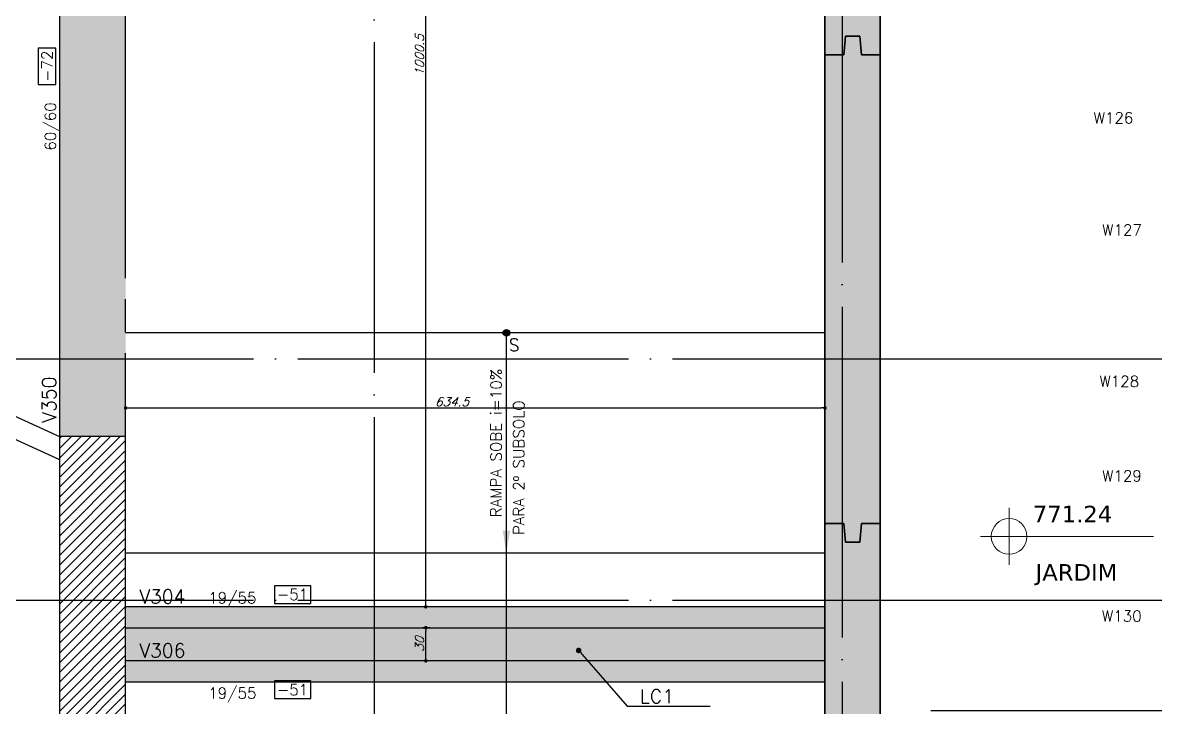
# Model space of a CAD drawing. Header units: millimetres. Extents: x -4107 to 5538, y -2094 to 2406.
# Drawn here: x 2507 to 3534, y 558 to 1179 of the extents above; entities that cross this region are included whole.
import ezdxf
from ezdxf import colors
from ezdxf.entities.mleader import LeaderData, LeaderLine
from ezdxf.enums import TextEntityAlignment as Align
from ezdxf.math import Vec2, Vec3

# ---------------------------------------------------------------- set-up
doc = ezdxf.new("R2010")
doc.units = ezdxf.units.MM
doc.header["$LTSCALE"] = 50
doc.linetypes.add('EIXO', pattern=[6.8, 6, -0.4, 0, -0.4])
doc.layers.add('A-ANNO-NOTE', color=253, linetype='Continuous', lineweight=9)
for name, color, linetype in [('F-AUX', 2, 'Continuous'), ('F-AUX-RED', 1, 'Continuous'), ('F-COTAS', 106, 'Continuous'), ('F-DESNIVEL-13', 141, 'Continuous'), ('F-EIXO', 12, 'EIXO'), ('F-LAJES', 3, 'Continuous'), ('F-LAJES-NOME', 4, 'Continuous'), ('F-PERFIL - W310x52', 4, 'Continuous'), ('F-PILARES-HACH', 174, 'Continuous'), ('F-PILARES-NOME', 170, 'Continuous'), ('F-PILARES-S', 170, 'Continuous'), ('F-SOLIDO-EST', 252, 'Continuous'), ('F-TEXTO', 6, 'Continuous'), ('F-TEXTO-YELLOW', 2, 'Continuous'), ('F-VIGAS', 3, 'Continuous'), ('F-VIGAS-DIM', 2, 'Continuous'), ('F-VIGAS-NOME', 4, 'Continuous')]:
    doc.layers.add(name, color=color, linetype=linetype)
doc.layers.add('F-DESNIVEL-10', color=7, linetype='Continuous', true_color=0xd6a8cc)
doc.layers.add('F-DESNIVEL-6', color=7, linetype='Continuous', true_color=0xffdebd)
doc.styles.add('5385-ARQ-PB-BAS-PLA-TER-TORRE-A-106-TXT$0$R60-75', font='simplex.shx', dxfattribs={"height": 0.1125})
doc.styles.add('CP-TEXT-INCL', font='simplex.shx', dxfattribs={"oblique": 20})
doc.styles.add('MCP', font='simplex.shx')
doc.styles.add('ROMANS', font='simplex.shx')
doc.styles.get("Standard").update_dxf_attribs({"font": 'txt.shx'})
doc.styles.add('Verdana_3', font='verdana.ttf', dxfattribs={"height": 20})
doc.dimstyles.new('CP-COTAS-50', dxfattribs={"dimscale": 0.64, "dimtxt": 12.5, "dimasz": 5, "dimexe": 5, "dimexo": 5, "dimgap": 2.5, "dimtad": 1, "dimdec": 1, "dimdsep": 46, "dimtxsty": 'CP-TEXT-INCL', "dimblk1": 'DOT', "dimblk2": 'DOT', "dimsah": 1, "dimcen": 9, "dimclrd": 256, "dimclre": 256, "dimclrt": 256, "dimadec": 0, "dimazin": 0, "dimtfac": 1, "dimtdec": 1, "dimtmove": 2, "dimatfit": 3, "dimldrblk": 'DOT', "dimfxl": 0, "dimtolj": 1, "dimarcsym": 0})

# ---------------------------------------------------------------- blocks, each defined once
blk = doc.blocks.new('*U7')
at = {"layer": 'F-VIGAS-DIM', "color": 1}
blk.add_lwpolyline([(0, 0), (33, 0), (33, 16), (0, 16)], close=True, dxfattribs=at)
at = {"layer": 'F-VIGAS-DIM', "style": 'MCP'}
blk.add_attdef('DIM', text='', height=10, dxfattribs=at).set_placement((16.5, 8), align=Align.MIDDLE_CENTER)
blk = doc.blocks.new('*U13')
at = {"layer": 'F-EIXO'}
blk.add_line((0, 0), (7397, 0), dxfattribs=at)
at = {"layer": 'F-TEXTO', "style": 'ROMANS'}
blk.add_attdef('EIXO', text='', height=17.5, dxfattribs=at).set_placement((-28.2072, 0), align=Align.MIDDLE_CENTER)
blk = doc.blocks.new('*U21')
at = {"layer": 'F-EIXO'}
blk.add_line((0, 0), (0, -3377.9), dxfattribs=at)
at = {"layer": 'F-TEXTO', "style": 'ROMANS'}
blk.add_attdef('EIXO', text='', height=17.5, rotation=360, dxfattribs=at).set_placement((0, 28.2), align=Align.MIDDLE_CENTER)
blk = doc.blocks.new('*U17')
at = {"layer": 'F-EIXO'}
blk.add_line((0, 0), (0, -3477.9), dxfattribs=at)
at = {"layer": 'F-TEXTO', "style": 'ROMANS'}
blk.add_attdef('EIXO', text='', height=17.5, rotation=360, dxfattribs=at).set_placement((0, 28.2), align=Align.MIDDLE_CENTER)
blk = doc.blocks.new('_DOT')
at = {"color": 0, "linetype": 'ByBlock'}
blk.add_line((-0.5, 0), (-1, 0), dxfattribs=at)
at = {"color": 0, "linetype": 'ByBlock', "const_width": 0.5}
blk.add_lwpolyline([(-0.25, 0, 1), (0.25, 0, 1)], format="xyb", close=True, dxfattribs=at)
blk = doc.blocks.new('*D51')
at = {"layer": 'DEFPOINTS', "color": 0, "linetype": 'Continuous', "transparency": 16777216}
for p in [(3284.5, 1699.5), (3600.5, 1699.5), (3264.5, -934.5)]:
    blk.add_point(p, dxfattribs=at)
at = {"layer": 'F-COTAS', "linetype": 'Continuous', "lineweight": -2, "transparency": 16777216}
for p, q in [((3287.7, 1699.5), (3603.7, 1699.5)), ((3600.5, -931.3), (3600.5, 1696.3)), ((3267.7, -934.5), (3603.7, -934.5))]:
    blk.add_line(p, q, dxfattribs=at)
at = {"layer": 'F-COTAS', "linetype": 'Continuous', "lineweight": -2, "transparency": 16777216, "xscale": 3.2, "yscale": 3.2, "zscale": 3.2}
for p, rotation in [((3600.5, 1699.5), 90), ((3600.5, -934.5), 270)]:
    blk.add_blockref('_DOT', p, dxfattribs=dict(at, rotation=rotation))
at = {"layer": 'F-COTAS', "linetype": 'Continuous', "transparency": 16777216, "insert": (3594.9, 382.5), "char_height": 8, "attachment_point": 5, "rotation": 90, "style": 'CP-TEXT-INCL'}
blk.add_mtext('\\A1;2634', dxfattribs=at)
blk = doc.blocks.new('*D58')
at = {"layer": 'DEFPOINTS', "color": 0, "linetype": 'Continuous', "transparency": 16777216}
for p in [(3327.4, 655), (3558.7, 655), (3327.4, 555)]:
    blk.add_point(p, dxfattribs=at)
at = {"layer": 'F-COTAS', "linetype": 'Continuous', "lineweight": -2, "transparency": 16777216}
for p, q in [((3330.6, 655), (3561.9, 655)), ((3558.7, 558.2), (3558.7, 651.8)), ((3330.6, 555), (3561.9, 555))]:
    blk.add_line(p, q, dxfattribs=at)
at = {"layer": 'F-COTAS', "linetype": 'Continuous', "lineweight": -2, "transparency": 16777216, "xscale": 3.2, "yscale": 3.2, "zscale": 3.2}
for p, rotation in [((3558.7, 655), 90), ((3558.7, 555), 270)]:
    blk.add_blockref('_DOT', p, dxfattribs=dict(at, rotation=rotation))
at = {"layer": 'F-COTAS', "linetype": 'Continuous', "transparency": 16777216, "insert": (3553.1, 605), "char_height": 8, "attachment_point": 5, "rotation": 90, "style": 'CP-TEXT-INCL'}
blk.add_mtext('\\A1;100', dxfattribs=at)
blk = doc.blocks.new('*D59')
at = {"layer": 'DEFPOINTS', "color": 0, "linetype": 'Continuous', "transparency": 16777216}
for p in [(3327.4, 874), (3558.7, 874), (3327.4, 655)]:
    blk.add_point(p, dxfattribs=at)
at = {"layer": 'F-COTAS', "linetype": 'Continuous', "lineweight": -2, "transparency": 16777216}
for p, q in [((3330.6, 874), (3561.9, 874)), ((3558.7, 658.2), (3558.7, 870.8)), ((3330.6, 655), (3561.9, 655))]:
    blk.add_line(p, q, dxfattribs=at)
at = {"layer": 'F-COTAS', "linetype": 'Continuous', "lineweight": -2, "transparency": 16777216, "xscale": 3.2, "yscale": 3.2, "zscale": 3.2}
for p, rotation in [((3558.7, 874), 90), ((3558.7, 655), 270)]:
    blk.add_blockref('_DOT', p, dxfattribs=dict(at, rotation=rotation))
at = {"layer": 'F-COTAS', "linetype": 'Continuous', "transparency": 16777216, "insert": (3553.1, 764.5), "char_height": 8, "attachment_point": 5, "rotation": 90, "style": 'CP-TEXT-INCL'}
blk.add_mtext('\\A1;219', dxfattribs=at)
blk = doc.blocks.new('*D60')
at = {"layer": 'DEFPOINTS', "color": 0, "linetype": 'Continuous', "transparency": 16777216}
for p in [(3540, 1343.5), (3558.7, 1343.5), (3327.4, 874)]:
    blk.add_point(p, dxfattribs=at)
at = {"layer": 'F-COTAS', "linetype": 'Continuous', "lineweight": -2, "transparency": 16777216}
for p, q in [((3543.2, 1343.5), (3561.9, 1343.5)), ((3558.7, 877.2), (3558.7, 1340.3)), ((3330.6, 874), (3561.9, 874))]:
    blk.add_line(p, q, dxfattribs=at)
at = {"layer": 'F-COTAS', "linetype": 'Continuous', "lineweight": -2, "transparency": 16777216, "xscale": 3.2, "yscale": 3.2, "zscale": 3.2}
for p, rotation in [((3558.7, 1343.5), 90), ((3558.7, 874), 270)]:
    blk.add_blockref('_DOT', p, dxfattribs=dict(at, rotation=rotation))
at = {"layer": 'F-COTAS', "linetype": 'Continuous', "transparency": 16777216, "insert": (3553.1, 1108.7), "char_height": 8, "attachment_point": 5, "rotation": 90, "style": 'CP-TEXT-INCL'}
blk.add_mtext('\\A1;469.5', dxfattribs=at)
blk = doc.blocks.new('*D339')
at = {"layer": 'DEFPOINTS', "color": 0, "transparency": 16777216}
for p in [(2872.3, 630), (2879.6, 630), (2879.6, 600)]:
    blk.add_point(p, dxfattribs=at)
at = {"layer": 'F-COTAS', "lineweight": -2, "transparency": 16777216}
for p, q in [((2876.4, 630), (2869.1, 630)), ((2872.3, 603.2), (2872.3, 626.8)), ((2876.4, 600), (2869.1, 600))]:
    blk.add_line(p, q, dxfattribs=at)
at = {"layer": 'F-COTAS', "lineweight": -2, "transparency": 16777216, "xscale": 3.2, "yscale": 3.2, "zscale": 3.2}
for p, rotation in [((2872.3, 630), 90), ((2872.3, 600), 270)]:
    blk.add_blockref('_DOT', p, dxfattribs=dict(at, rotation=rotation))
at = {"layer": 'F-COTAS', "transparency": 16777216, "insert": (2866.7, 615), "char_height": 8, "attachment_point": 5, "rotation": 90, "style": 'CP-TEXT-INCL'}
blk.add_mtext('\\A1;30', dxfattribs=at)
blk = doc.blocks.new('*D340')
at = {"layer": 'DEFPOINTS', "color": 0, "transparency": 16777216}
for p in [(2872.3, 1649.5), (2888.3, 1649.5), (2888.3, 649)]:
    blk.add_point(p, dxfattribs=at)
at = {"layer": 'F-COTAS', "lineweight": -2, "transparency": 16777216}
for p, q in [((2885.1, 1649.5), (2869.1, 1649.5)), ((2872.3, 652.2), (2872.3, 1646.3)), ((2885.1, 649), (2869.1, 649))]:
    blk.add_line(p, q, dxfattribs=at)
at = {"layer": 'F-COTAS', "lineweight": -2, "transparency": 16777216, "xscale": 3.2, "yscale": 3.2, "zscale": 3.2}
for p, rotation in [((2872.3, 1649.5), 90), ((2872.3, 649), 270)]:
    blk.add_blockref('_DOT', p, dxfattribs=dict(at, rotation=rotation))
at = {"layer": 'F-COTAS', "transparency": 16777216, "insert": (2866.7, 1149.2), "char_height": 8, "attachment_point": 5, "rotation": 90, "style": 'CP-TEXT-INCL'}
blk.add_mtext('\\A1;1000.5', dxfattribs=at)
blk = doc.blocks.new('*D341')
at = {"layer": 'DEFPOINTS', "color": 0, "transparency": 16777216}
for p in [(3234.5, 829.3), (2600, 820.5), (3234.5, 820.5)]:
    blk.add_point(p, dxfattribs=at)
at = {"layer": 'F-COTAS', "lineweight": -2, "transparency": 16777216}
for p, q in [((2600, 823.7), (2600, 832.5)), ((3234.5, 823.7), (3234.5, 832.5)), ((2603.2, 829.3), (3231.3, 829.3))]:
    blk.add_line(p, q, dxfattribs=at)
at = {"layer": 'F-COTAS', "lineweight": -2, "transparency": 16777216, "xscale": 3.2, "yscale": 3.2, "zscale": 3.2, "rotation": 180}
blk.add_blockref('_DOT', (2600, 829.3), dxfattribs=at)
at = {"layer": 'F-COTAS', "lineweight": -2, "transparency": 16777216, "xscale": 3.2, "yscale": 3.2, "zscale": 3.2}
blk.add_blockref('_DOT', (3234.5, 829.3), dxfattribs=at)
at = {"layer": 'F-COTAS', "transparency": 16777216, "insert": (2896, 834.9), "char_height": 8, "attachment_point": 5, "style": 'CP-TEXT-INCL'}
blk.add_mtext('\\A1;634.5', dxfattribs=at)
blk = doc.blocks.new('LGN-COTA E LEGENDA - LGN-COTA E LEGENDA-473137-Térreo')
at = {"layer": 'A-ANNO-NOTE'}
for p, q in [((-0.009, -0.238), (-0.009, 0.28)), ((-0.268, 0.021), (1.302, 0.021))]:
    blk.add_line(p, q, dxfattribs=at)
for centre, start, end in [((-0.009, 0.022), 90, 180), ((-0.009, 0.021), 360, 90), ((-0.009, 0.021), 180, 270), ((-0.009, 0.021), 270, 0)]:
    blk.add_arc(centre, 0.162, start, end, dxfattribs=at)
blk = doc.blocks.new('zw$7512')
at = {"layer": 'A-ANNO-NOTE', "xscale": 100, "yscale": 100, "zscale": 100}
blk.add_blockref('LGN-COTA E LEGENDA - LGN-COTA E LEGENDA-473137-Térreo', (3602, 496.7), dxfattribs=at)
at = {"layer": 'A-ANNO-NOTE', "style": 'Verdana_3'}
for s, p in [('771.24', (3622.6, 511.6)), ('JARDIM', (3625.1, 458.7))]:
    blk.add_text(s, height=15, dxfattribs=at).set_placement(p)
blk = doc.blocks.new('A$C44D756D9')
at = {"layer": 'F-PILARES-NOME'}
for s, p in [('W126', (6803.3, -402.1)), ('W127', (6811, -503.8)), ('W128', (6808.5, -641.1)), ('W129', (6811, -726.8)), ('W130', (6810.8, -853.9))]:
    blk.add_text(s, height=10, dxfattribs=at).set_placement(p)

msp = doc.modelspace()

# ---------------------------------------------------------------- hatches: boundary and pattern name
at = {"layer": 'F-AUX'}
h = msp.add_hatch(color=1, dxfattribs=at)
edge = h.paths.add_edge_path()
edge.add_arc((2945.434, 897.5), 3, 0, 360)
at = {"layer": 'F-DESNIVEL-10'}
h = msp.add_hatch(color=256, dxfattribs=at)
h.dxf.hatch_style = 1
h.paths.add_polyline_path([(3234.5, 600), (2600, 600), (2600, 630), (3234.5, 630)])
at = {"layer": 'F-PILARES-HACH', "linetype": 'Continuous'}
h = msp.add_hatch(dxfattribs=at)
h.set_pattern_fill('ANSI31', color=256, scale=50, style=0)
h.set_pattern_definition([(45, (0, -5000), (-4.4194174, 4.4194174), [])])
h.paths.add_polyline_path([(2540, 474.5), (2600, 474.5), (2600, 803.5), (2540, 803.5)], flags=16)
at = {"layer": 'F-SOLIDO-EST'}
h = msp.add_hatch(color=256, dxfattribs=at)
h.dxf.hatch_style = 1
h.paths.add_polyline_path([(3284.5, 1399.5), (3267.5, 1399.5), (3266, 1416.5), (3253, 1416.5), (3251.5, 1399.5), (3234.5, 1399.5), (3234.5, 1149.5), (3251.5, 1149.5), (3253, 1166.5), (3266, 1166.5), (3267.5, 1149.5), (3284.5, 1149.5)])
h = msp.add_hatch(color=256, dxfattribs=at)
h.dxf.hatch_style = 1
h.paths.add_polyline_path([(3284.5, 1149.5), (3267.5, 1149.5), (3266, 1166.5), (3253, 1166.5), (3251.5, 1149.5), (3234.5, 1149.5), (3234.5, 724.5), (3251.5, 724.5), (3253, 707.5), (3266, 707.5), (3267.5, 724.5), (3284.5, 724.5)])
h = msp.add_hatch(color=256, dxfattribs=at)
h.dxf.hatch_style = 1
h.paths.add_polyline_path([(3284.5, 724.5), (3267.5, 724.5), (3266, 707.5), (3253, 707.5), (3251.5, 724.5), (3234.5, 724.5), (3234.5, 474.5), (3251.5, 474.5), (3253, 457.5), (3266, 457.5), (3267.5, 474.5), (3284.5, 474.5)])

# ---------------------------------------------------------------- linework, layer by layer
at = {"layer": 'F-AUX', "color": 1}
msp.add_lwpolyline([(2945.434, 338.963), (2945.434, 897.5)], dxfattribs=at)
msp.add_circle((2945.434, 897.5), 3, dxfattribs=at)
msp.add_solid([(2948.787, 717.988), (2945.434, 697.991), (2942.12, 717.995)], dxfattribs=at)
at = {"layer": 'F-AUX-RED'}
for points in [[(3234.5, 897.5), (2600, 897.5)], [(3234.5, 697.5), (2600, 697.5)]]:
    msp.add_lwpolyline(points, dxfattribs=at)
at = {"layer": 'F-DESNIVEL-10'}
msp.add_lwpolyline([(3234.5, 600), (2600, 600), (2600, 630), (3234.5, 630)], close=True, dxfattribs=at)
at = {"layer": 'F-DESNIVEL-13'}
for points in [[(2600, 630), (3234.5, 630), (3234.5, 649)], [(2600, 630), (3234.5, 649), (2600, 649)], [(2600, 581), (3234.5, 581), (3234.5, 600)], [(2600, 581), (3234.5, 600), (2600, 600)]]:
    msp.add_solid(points, dxfattribs=at)
at = {"layer": 'F-DESNIVEL-6', "linetype": 'Continuous'}
for points in [[(2600, 937.5), (2600, 1649.4), (2540, 1649.4)], [(2600, 937.5), (2540, 1649.4), (2540, 937.5)], [(2600, 928), (2600, 947), (2600, 928)], [(2600, 888.5), (2600, 937.5), (2540, 937.5)], [(2600, 888.5), (2540, 937.5), (2540, 888.5)], [(2600, 937.5), (2540, 937.5), (2600, 937.5)], [(2600, 879), (2600, 898), (2600, 879)], [(2600, 888.5), (2540, 888.5), (2540, 803.6)], [(2600, 888.5), (2540, 803.6), (2600, 803.6)], [(2600, 888.5), (2540, 888.5), (2600, 888.5)], [(2600, 888.5), (2600, 803.6), (2600, 888.5)]]:
    msp.add_solid(points, dxfattribs=at)
at = {"layer": 'F-LAJES'}
for p, q in [((2089, 1007.5), (2540, 803.5)), ((2089, 986.647), (2540, 782.647))]:
    msp.add_line(p, q, dxfattribs=at)
at = {"layer": 'F-PILARES-S', "linetype": 'Continuous'}
msp.add_lwpolyline([(2540, 474.5), (2600, 474.5), (2600, 803.5), (2540, 803.5), (2540, 474.5)], dxfattribs=at)
at = {"layer": 'F-VIGAS'}
for p, q in [((3234.5, 1399.5), (3234.5, 1149.5)), ((3234.5, 1149.5), (3234.5, 1399.5)), ((3284.5, 1149.5), (3284.5, 1399.5)), ((3284.5, 1399.5), (3284.5, 1149.5)), ((3251.5, 1149.5), (3253, 1166.5)), ((3253, 1166.5), (3251.5, 1149.5)), ((3253, 1166.5), (3251.5, 1149.5)), ((3251.5, 1149.5), (3253, 1166.5)), ((3253, 1166.5), (3266, 1166.5)), ((3266, 1166.5), (3253, 1166.5)), ((3266, 1166.5), (3253, 1166.5)), ((3253, 1166.5), (3266, 1166.5)), ((3266, 1166.5), (3267.5, 1149.5)), ((3267.5, 1149.5), (3266, 1166.5)), ((3267.5, 1149.5), (3266, 1166.5)), ((3266, 1166.5), (3267.5, 1149.5)), ((3234.5, 1149.5), (3251.5, 1149.5)), ((3251.5, 1149.5), (3234.5, 1149.5)), ((3251.5, 1149.5), (3234.5, 1149.5)), ((3234.5, 1149.5), (3234.5, 724.5)), ((3234.5, 724.5), (3234.5, 1149.5)), ((3234.5, 1149.5), (3251.5, 1149.5)), ((3267.5, 1149.5), (3284.5, 1149.5)), ((3284.5, 1149.5), (3267.5, 1149.5)), ((3284.5, 1149.5), (3267.5, 1149.5)), ((3267.5, 1149.5), (3284.5, 1149.5)), ((3284.5, 724.5), (3284.5, 1149.5)), ((3284.5, 1149.5), (3284.5, 724.5)), ((3234.5, 724.5), (3251.5, 724.5)), ((3251.5, 724.5), (3234.5, 724.5)), ((3251.5, 724.5), (3234.5, 724.5)), ((3234.5, 724.5), (3234.5, 474.5)), ((3234.5, 474.5), (3234.5, 724.5)), ((3234.5, 724.5), (3251.5, 724.5)), ((3251.5, 724.5), (3253, 707.5)), ((3253, 707.5), (3251.5, 724.5)), ((3253, 707.5), (3251.5, 724.5)), ((3251.5, 724.5), (3253, 707.5)), ((3266, 707.5), (3267.5, 724.5)), ((3267.5, 724.5), (3266, 707.5)), ((3267.5, 724.5), (3266, 707.5)), ((3266, 707.5), (3267.5, 724.5)), ((3267.5, 724.5), (3284.5, 724.5)), ((3284.5, 724.5), (3267.5, 724.5)), ((3284.5, 724.5), (3267.5, 724.5)), ((3267.5, 724.5), (3284.5, 724.5)), ((3284.5, 474.5), (3284.5, 724.5)), ((3284.5, 724.5), (3284.5, 474.5)), ((3253, 707.5), (3266, 707.5)), ((3266, 707.5), (3253, 707.5)), ((3266, 707.5), (3253, 707.5)), ((3253, 707.5), (3266, 707.5))]:
    msp.add_line(p, q, dxfattribs=at)
for points in [[(2540, 1649.5), (2540, 937.5)], [(2600, 947), (2600, 1649.5)], [(2540, 937.5), (2540, 888.5)], [(2600, 898), (2600, 928)], [(2540, 888.5), (2540, 803.5)], [(2600, 803.5), (2600, 879)], [(3234.5, 649), (2600, 649)], [(2600, 630), (3234.5, 630)], [(3234.5, 600), (2600, 600)], [(2600, 581), (3234.5, 581)]]:
    msp.add_lwpolyline(points, dxfattribs=at)

# ---------------------------------------------------------------- block references
at = {"layer": 'A-ANNO-NOTE', "linetype": 'Continuous'}
msp.add_blockref('zw$7512', (-199.5, 214), dxfattribs=at)
at = {"layer": 'F-EIXO', "linetype": 'Continuous'}
for name, p in [('*U17', (3250, 1941.357)), ('*U21', (2825.5, 1841.357)), ('*U13', (-3705.761, 874)), ('*U13', (-3705.761, 655))]:
    msp.add_blockref(name, p, dxfattribs=at)
at = {"layer": 'F-PERFIL - W310x52'}
msp.add_blockref('A$C44D756D9', (-3325, 1489.5), dxfattribs=at)
at = {"layer": 'F-VIGAS-DIM', "linetype": 'Continuous', "rotation": 90}
msp.add_blockref('*U7', (2536.733, 1122.751), dxfattribs=at).add_auto_attribs({'DIM': '-72'})
at = {"layer": 'F-VIGAS-DIM', "linetype": 'Continuous'}
for p in [(2735, 652.125), (2735, 565.694)]:
    msp.add_blockref('*U7', p, dxfattribs=at).add_auto_attribs({'DIM': '-51'})

# ---------------------------------------------------------------- texts
at = {"layer": 'F-AUX', "style": 'ROMANS'}
for s, p in [('RAMPA SOBE i=10%%%', (2941.003, 730.163)), ('PARA 2º SUBSOLO', (2961.625, 713.976))]:
    msp.add_text(s, height=10, rotation=89.943886, dxfattribs=at).set_placement(p)
at = {"layer": 'F-LAJES-NOME', "linetype": 'Continuous', "style": 'ROMANS'}
msp.add_text('LC1', height=12.5, dxfattribs=at).set_placement((3066.479, 561.517))
at = {"layer": 'F-TEXTO-YELLOW', "insert": (2957.302, 880.859), "char_height": 11.25, "width": 61.37962, "attachment_point": 9, "style": '5385-ARQ-PB-BAS-PLA-TER-TORRE-A-106-TXT$0$R60-75'}
msp.add_mtext('S', dxfattribs=at)
at = {"layer": 'F-VIGAS-DIM', "linetype": 'Continuous', "style": 'ROMANS'}
msp.add_text('60/60', height=10, rotation=90, dxfattribs=at).set_placement((2536.733, 1062.751))
for p in [(2675, 652.125), (2675, 565.694)]:
    msp.add_text('19/55', height=10, dxfattribs=at).set_placement(p)
at = {"layer": 'F-VIGAS-NOME', "linetype": 'Continuous', "style": 'ROMANS'}
msp.add_text('V350', height=12.5, rotation=90, dxfattribs=at).set_placement((2536.875, 816))
for s, p in [('V304', (2612.5, 652.125)), ('V306', (2612.5, 603.125))]:
    msp.add_text(s, height=12.5, dxfattribs=at).set_placement(p)

# ---------------------------------------------------------------- dimensions: what is measured, and where the dimension line sits
at = {"layer": 'F-COTAS', "linetype": 'Continuous'}
for base, p1, p2, picture, middle in [((3600.453, 1699.5), (3264.5, -934.5), (3284.5, 1699.5), '*D51', (3594.853, 382.5)), ((3558.66, 1343.5), (3327.373, 874), (3540.045, 1343.5), '*D60', (3553.06, 1108.75)), ((3558.66, 874), (3327.373, 655), (3327.373, 874), '*D59', (3553.06, 764.5)), ((3558.66, 655), (3327.373, 555), (3327.373, 655), '*D58', (3553.06, 605))]:
    dim = msp.add_linear_dim(base=base, p1=p1, p2=p2, angle=90, dimstyle='CP-COTAS-50', dxfattribs=at)
    dim.commit()
    dim.dimension.update_dxf_attribs({"geometry": picture, "text_midpoint": middle})
at = {"layer": 'F-COTAS'}
for base, p1, p2, picture, middle in [((2872.348, 1649.5), (2888.327, 649), (2888.327, 1649.5), '*D340', (2866.748, 1149.25)), ((2872.348, 630), (2879.611, 600), (2879.611, 630), '*D339', (2866.748, 615))]:
    dim = msp.add_linear_dim(base=base, p1=p1, p2=p2, angle=90, dimstyle='CP-COTAS-50', override={"dimscale": 0.64, "dimfxl": 7.5}, dxfattribs=at)
    dim.commit()
    dim.dimension.update_dxf_attribs({"geometry": picture, "text_midpoint": middle})
dim = msp.add_linear_dim(base=(3234.5, 829.343), p1=(2600, 820.523), p2=(3234.5, 820.523), dimstyle='CP-COTAS-50', override={"dimfxl": 7.5}, dxfattribs=at)
dim.commit()
dim.dimension.update_dxf_attribs({"geometry": '*D341', "text_midpoint": (2895.967, 834.943), "dimtype": 160})

# ---------------------------------------------------------------- leaders
at = {"layer": 'F-AUX-RED'}
ml = msp.add_multileader_mtext('Standard', dxfattribs=at)
ml.set_content('', color=256)
ml.set_leader_properties()
ml.set_arrow_properties(name='DOT')
ml.build(insert=Vec2(0, 0))
ml.multileader.update_dxf_attribs({"text_right_attachment_type": 6, "dogleg_length": 0.36, "arrow_head_size": 5})
ctx = ml.context
ctx.base_point, ctx.char_height, ctx.arrow_head_size, ctx.landing_gap_size, ctx.plane_origin = Vec3(3130.393, 559.002), 0.18, 5, 0.09, Vec3(3030.667, 500.462)
ctx.right_attachment = 6
notes = []
notes.append((ctx, [(0, (1, 1, 0), (3055.022, 559.002), (1, 0), 75.371, [(0, [(3011.006, 609.392)], 0, [])])]))
ctx.mtext.insert, ctx.mtext.flow_direction = Vec3(3130.483, 559.092), 5
for ctx, leaders in notes:
    for number, flags, end, landing, length, lines in leaders:
        leader = LeaderData()
        leader.index, (leader.has_last_leader_line, leader.has_dogleg_vector, leader.attachment_direction) = number, flags
        leader.last_leader_point, leader.dogleg_vector, leader.dogleg_length = Vec3(end), Vec3(landing), length
        for number, points, colour, breaks in lines:
            line = LeaderLine()
            line.index, line.vertices, line.color, line.breaks = number, Vec3.list(points), colors.encode_raw_color(colour), breaks
            leader.lines.append(line)
        ctx.leaders.append(leader)

doc.saveas('drawing.dxf')
